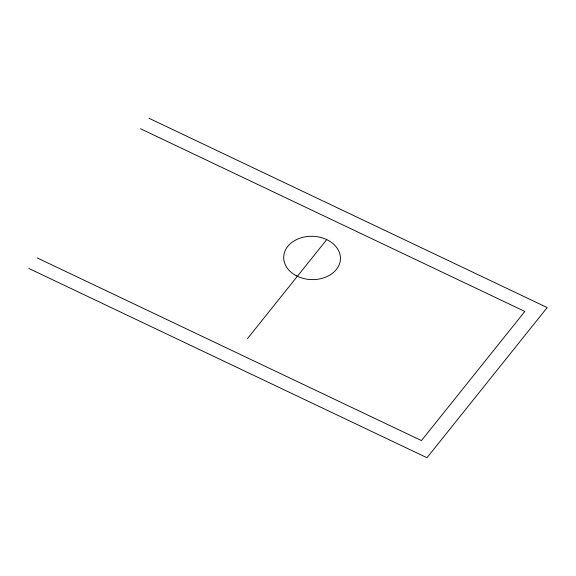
<?xml version="1.0" encoding="UTF-8"?>
<svg xmlns="http://www.w3.org/2000/svg" width="576" height="576" viewBox="0 0 576 576"><rect width="100%" height="100%" fill="white"/><g stroke="black" fill="none" stroke-linecap="round" stroke-linejoin="round"><path stroke-width="0.86" d="M247.522 338.558L326.736 239.609M149.018 118.274L547.2 307.562L426.982 457.726L28.8 268.438M140.602 128.786L524.851 311.443L421.459 440.582L37.217 257.926M296.222 275.688A28.397 21.658 2 0 0 340.387 259.834A28.397 21.658 2 0 0 299.585 238.306A28.397 21.658 2 0 0 296.222 275.688"/></g></svg>
